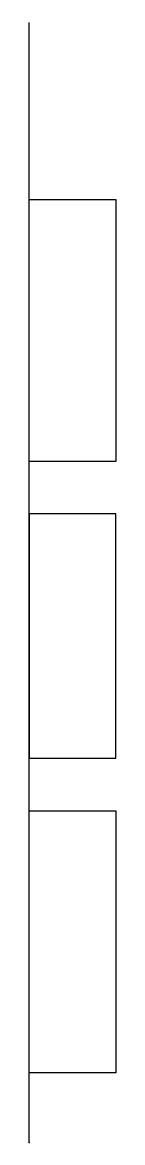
# Model space of a CAD drawing. Header units: millimetres. Extents: x -5.5 to -4.5, y -5.6 to 7.3.
import ezdxf

# ---------------------------------------------------------------- set-up
doc = ezdxf.new("R2010")
doc.units = ezdxf.units.MM
doc.layers.get('0').update_dxf_attribs({"linetype": 'CONTINUOUS'})

msp = doc.modelspace()

# ---------------------------------------------------------------- linework, layer by layer
msp.add_line((-5.5, -5.55), (-5.5, 7.277))
for points in [[(-5.5, 5.25), (-4.5, 5.25), (-4.5, 2.25), (-5.5, 2.25)], [(-4.5, 1.65), (-5.5, 1.65), (-5.5, -1.15), (-4.5, -1.15)], [(-5.5, -1.75), (-4.5, -1.75), (-4.5, -4.75), (-5.5, -4.75)]]:
    msp.add_lwpolyline(points, close=True)
msp.add_point((-5.5, -5.55))

doc.saveas('drawing.dxf')
